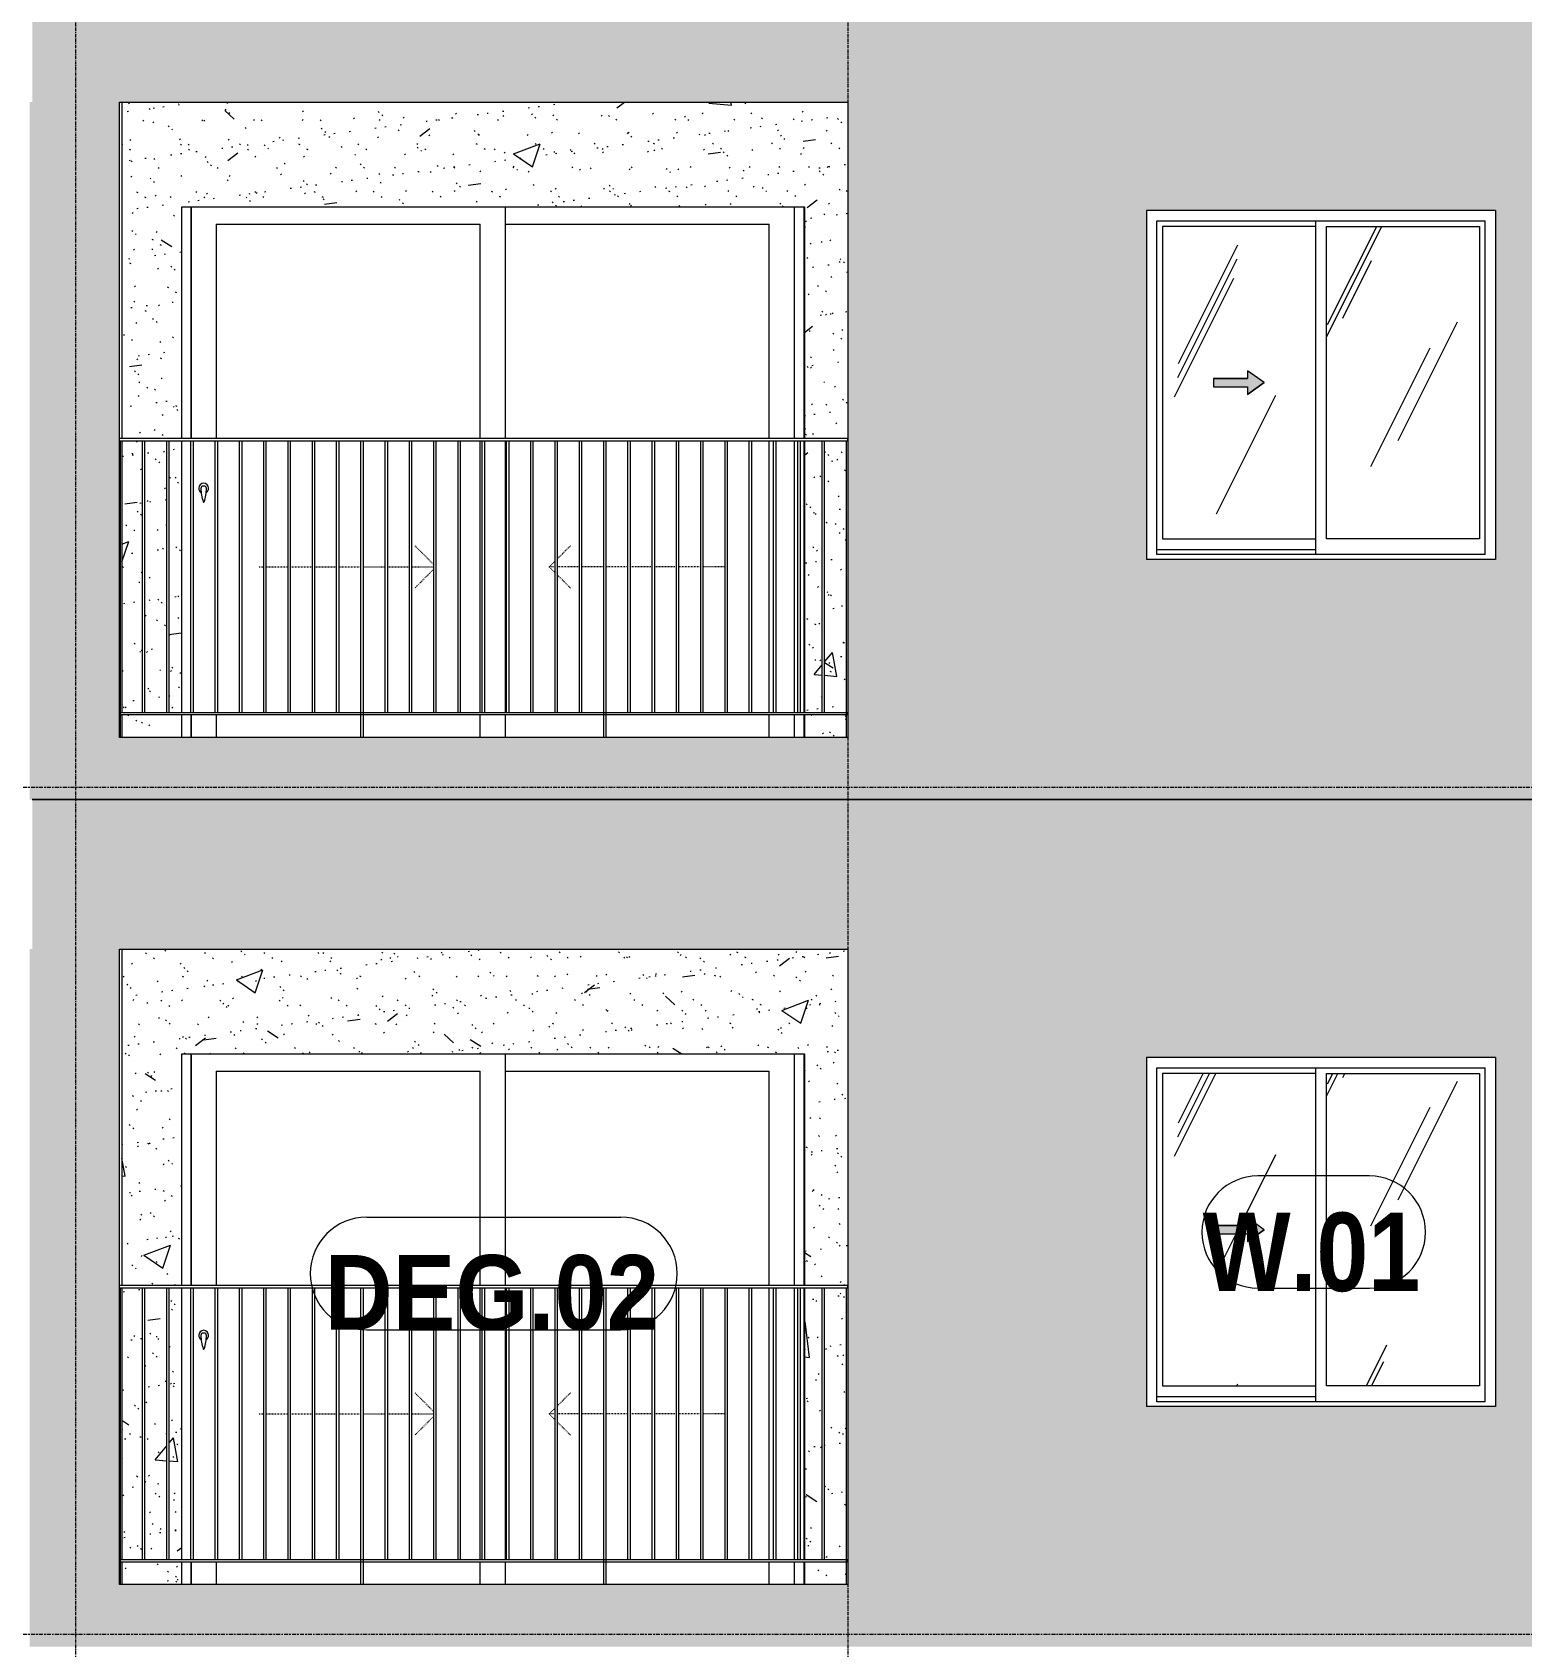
# Model space of a CAD drawing. Header units: millimetres. Extents: x 9199 to 175431, y -4466 to 35300.
# Drawn here: x 69762 to 75741, y 8950 to 15430 of the extents above; entities that cross this region are included whole.
import ezdxf

# ---------------------------------------------------------------- set-up
doc = ezdxf.new("R2010")
doc.units = ezdxf.units.MM
for name, pattern in [('1 NÉT CALL OUT', [6, 3, -3]), ('Centre', [31.75, 6.35, -4.7625, 15.875, -4.7625]), ('Dash', [6, 3, -3]), ('Grid Line', [22.225, 12.7, -3.175, 3.175, -3.175])]:
    doc.linetypes.add(name, pattern=pattern)
for name, color, linetype, lineweight in [('0-1', 7, 'Continuous', 5), ('A-DETL-GENF', 92, 'Continuous', 9), ('A-DETL-GENF-1', 92, '1 NÉT CALL OUT', 9), ('A-DOOR', 31, 'Continuous', 9), ('A-DOOR-FRAM', 31, 'Continuous', 9), ('A-DOOR-HDLN', 31, 'Dash', 18), ('A-DOOR-IDEN', 31, 'Continuous', 9), ('A-FLOR-HRAL', 11, 'Continuous', 9), ('A-FLOR-LEVL-2', 51, 'Centre', 9), ('A-GLAZ', 151, 'Continuous', 9), ('A-GLAZ-3', 7, '1 NÉT CALL OUT', 9), ('A-GLAZ-IDEN', 152, 'Continuous', 9), ('A-WALL', 113, 'Continuous', 9), ('A-WALL-PATT', 111, 'Continuous', 9), ('A-WALL-PATT-1', 9, 'Continuous', 9), ('A-WALL-PATT-2', 111, 'Continuous', 5), ('I-WALL-1', 7, 'Continuous', 9), ('S-GRID-1', 1, 'Grid Line', 9)]:
    doc.layers.add(name, color=color, linetype=linetype, lineweight=lineweight)
doc.styles.add('Arial_B_1', font='arialbd.ttf', dxfattribs={"width": 0.85, "height": 315})
doc.styles.add('Arial_B_2', font='arialbd.ttf', dxfattribs={"width": 0.9, "height": 300})
pattern_1 = [(50, (51388.9, 1200), (1093.104, -95.634), [114.3, -1257.3]), (355, (51388.9, 1200), (-211.457, 1146.34), [91.44, -1005.84]), (100.451, (51480, 1192), (881.656, 1050.7), [97.14, -1068.54]), (46.184, (51389, 1504.8), (1626.475, -252.26), [171.45, -1885.95]), (96.636, (51524.5, 1483.8), (1424.42, 1484.57), [145.71, -1602.81]), (351.184, (51389, 1504.8), (1424.43, 1484.55), [137.16, -1508.76]), (21, (51541.3, 1428.6), (909.686, -613.59), [114.3, -1257.3]), (326, (51541.3, 1428.6), (370.81, 1105.13), [91.44, -1005.84]), (71.451, (51617.1, 1377.5), (1280.503, 491.53), [97.14, -1068.54]), (37.5, (51388.93, 1200), (18.5313, 507.33), [50.292, -943.356, 50.292, -970.788, -1009.65]), (37.5, (51388.93, 1200), (18.5313, 507.33), [-2014.728, 50.292, -959.358]), (7.5, (51388.93, 1200), (400.918, 601.084), [50.292, -531.876, 50.292, -920.496, -384.81]), (7.5, (51388.93, 1200), (400.918, 601.084), [-1552.956, 50.292, -334.518]), (327.5, (51049.1, 1200), (813.545, -34.374), [50.292, -330.708, 50.292, -1138.428, -1577.34]), (327.5, (51049.1, 1200), (813.545, -34.374), [-1569.72, 50.292, -1527.048]), (317.5, (50896.7, 1200), (888.775, 152.56), [50.292, -445.008, 50.292, -739.14, -1120.14]), (317.5, (50896.7, 1200), (888.775, 152.56), [-1284.73, 50.29, -1069.85])]
pattern_2 = [(37.5, (51388.93, 1200), (-4.79953, 146.8239), [5.029, -110.795, 5.029, -124.511, -123.825]), (37.5, (51388.93, 1200), (-4.79953, 146.8239), [-245.364, 5.029, -118.796]), (7.5, (51388.93, 1200), (134.8574, 215.0472), [5.029, -57.455, 5.029, -99.365, -40.005]), (7.5, (51388.93, 1200), (134.8574, 215.0472), [-166.878, 5.029, -34.976]), (327.5, (51295.21, 1200), (237.29776, 0.4316), [5.029, -33.071, 5.029, -132.131, -179.07]), (327.5, (51295.21, 1200), (237.29776, 0.4316), [-175.26, 5.029, -174.041]), (317.5, (51295.2, 1200), (229.067, 66.8792), [5.029, -14.021, 5.029, -84.887, -102.87]), (317.5, (51295.2, 1200), (229.067, 66.8792), [-108.966, 5.029, -97.841])]
pattern_3 = [(63.435, (53179.2, 1304.34), (-0.001, 1524.001), [532.46, -2875.304]), (63.435, (51655.2, 1304.34), (-0.001, 1524.001), [532.46, -2875.304]), (63.435, (53908.74, 1598.8), (-0.001, 1524.001), [532.46, -2875.3]), (63.435, (52384.74, 1598.8), (-0.001, 1524.001), [532.46, -2875.304]), (63.435, (53798.3, 1494.84), (-0.001, 1524.001), [532.46, -2875.3]), (63.435, (52274.3, 1494.84), (-0.001, 1524.001), [532.46, -2875.304]), (63.435, (53685.8, 2090.1), (-0.001, 1524.001), [258.8, -3148.965]), (63.435, (52161.8, 2090.1), (-0.001, 1524.001), [258.8, -3148.965]), (63.435, (53612.15, 1997.95), (-0.001, 1524.001), [532.46, -2875.3]), (63.435, (52088.15, 1997.95), (-0.001, 1524.001), [532.46, -2875.304]), (63.435, (53625.14, 2064.1), (-0.001, 1524.001), [532.46, -2875.3]), (63.435, (52101.14, 2064.1), (-0.001, 1524.001), [532.46, -2875.304]), (63.435, (53010.3, 1773.94), (-0.001, 1524.001), [532.46, -2875.304]), (63.435, (51486.3, 1773.94), (-0.001, 1524.001), [532.46, -2875.304]), (63.435, (53023.3, 1851.9), (-0.001, 1524.001), [532.46, -2875.304]), (63.435, (51499.3, 1851.9), (-0.001, 1524.001), [532.46, -2875.304]), (63.435, (53026.8, 1908.1), (-0.001, 1524.001), [532.46, -2875.304]), (63.435, (51502.8, 1908.1), (-0.001, 1524.001), [532.46, -2875.304])]

# ---------------------------------------------------------------- blocks, each defined once
blk = doc.blocks.new('NCV_TKTC_TANG 3 - 4_rvt-1-TKCS_MẶT ĐỨNG HƯỚNG ĐÔNG')
at = {"layer": 'A-WALL-PATT-1'}
h = blk.add_hatch(dxfattribs=at)
h.set_pattern_fill('FP_2', color=256, style=0, pattern_type=2)
h.set_pattern_definition(pattern_1)
h.paths.add_polyline_path([(70121.9, 12600), (70362.4, 12600), (70362.4, 12690), (70121.9, 12690), (70121.9, 12607)])
h.paths.add_polyline_path([(73030.3, 12600), (73030.3, 12690), (72862.4, 12690), (72862.4, 12600)])
h.paths.add_polyline_path([(70311.8, 12700), (70362.4, 12700), (70362.4, 13790), (70311.8, 13790), (70311.8, 13557.3)])
h.paths.add_polyline_path([(72954.4, 12700), (73030.3, 12700), (73030.3, 13790), (72942.9, 13790), (72942.9, 12700)])
h.paths.add_polyline_path([(70301.8, 12700), (70301.8, 13790), (70214.4, 13790), (70214.4, 12700)])
h.paths.add_polyline_path([(70176.9, 12700), (70204.4, 12700), (70204.4, 13790), (70121.9, 13790), (70121.9, 12700)])
h.paths.add_polyline_path([(72862.4, 12700), (72932.9, 12700), (72932.9, 13790), (72862.4, 13790), (72862.4, 12813.1)])
h.paths.add_polyline_path([(73035.7, 13790), (73035.7, 15150), (70121.9, 15150), (70121.9, 13800), (70362.4, 13800), (70362.4, 14730), (72862.4, 14730), (72862.4, 13800), (73035.3, 13800), (73035.3, 13790)])
h = blk.add_hatch(dxfattribs=at)
h.set_pattern_fill('FP_3', color=256, style=0, pattern_type=2)
h.set_pattern_definition(pattern_2)
h.paths.add_polyline_path([(70121.9, 12600), (70362.4, 12600), (70362.4, 12690), (70121.9, 12690), (70121.9, 12607)])
h.paths.add_polyline_path([(73030.3, 12600), (73030.3, 12690), (72862.4, 12690), (72862.4, 12600)])
h.paths.add_polyline_path([(70311.8, 12700), (70362.4, 12700), (70362.4, 13790), (70311.8, 13790), (70311.8, 13557.3)])
h.paths.add_polyline_path([(72954.4, 12700), (73030.3, 12700), (73030.3, 13790), (72942.9, 13790), (72942.9, 12700)])
h.paths.add_polyline_path([(70301.8, 12700), (70301.8, 13790), (70214.4, 13790), (70214.4, 12700)])
h.paths.add_polyline_path([(70176.9, 12700), (70204.4, 12700), (70204.4, 13790), (70121.9, 13790), (70121.9, 12700)])
h.paths.add_polyline_path([(72862.4, 12700), (72932.9, 12700), (72932.9, 13790), (72862.4, 13790), (72862.4, 12813.1)])
h.paths.add_polyline_path([(73035.7, 13790), (73035.7, 15150), (70121.9, 15150), (70121.9, 13800), (70362.4, 13800), (70362.4, 14730), (72862.4, 14730), (72862.4, 13800), (73035.3, 13800), (73035.3, 13790)])
at = {"layer": 'I-WALL-1'}
for p, q in [((70121.9, 15150), (70121.9, 13800)), ((70362.4, 13800), (70362.4, 14730)), ((70362.4, 14730), (72862.4, 14730)), ((72862.4, 14730), (72862.4, 13800)), ((70121.9, 13790), (70121.9, 12700)), ((70362.4, 12700), (70362.4, 13790)), ((72862.4, 13790), (72862.4, 12700)), ((70121.9, 12690), (70121.9, 12600)), ((70362.4, 12600), (70362.4, 12690)), ((72862.4, 12690), (72862.4, 12600))]:
    blk.add_line(p, q, dxfattribs=at)
blk = doc.blocks.new('NCV_TKTC_TANG 3 - 4_rvt-2-TKCS_MẶT ĐỨNG HƯỚNG ĐÔNG')
at = {"layer": 'A-WALL-PATT-1'}
h = blk.add_hatch(dxfattribs=at)
h.set_pattern_fill('FP_2', color=256, style=0, pattern_type=2)
h.set_pattern_definition(pattern_1)
h.paths.add_polyline_path([(70121.9, 9200), (70362.4, 9200), (70362.4, 9290), (70121.9, 9290), (70121.9, 9207)])
h.paths.add_polyline_path([(73030.3, 9200), (73030.3, 9290), (72862.4, 9290), (72862.4, 9200)])
h.paths.add_polyline_path([(70204.4, 9300), (70204.4, 10390), (70121.9, 10390), (70121.9, 9300), (70176.9, 9300)])
h.paths.add_polyline_path([(70214.4, 9300), (70301.8, 9300), (70301.8, 10390), (70214.4, 10390), (70214.4, 9770.3)])
h.paths.add_polyline_path([(70362.4, 9300), (70362.4, 10390), (70311.8, 10390), (70311.8, 9300)])
h.paths.add_polyline_path([(72862.4, 9300), (72932.9, 9300), (72932.9, 10390), (72862.4, 10390), (72862.4, 9413.1)])
h.paths.add_polyline_path([(73030.3, 9300), (73030.3, 10390), (72942.9, 10390), (72942.9, 9300), (72954.4, 9300)])
h.paths.add_polyline_path([(73035.3, 10390), (73035.7, 10390), (73035.7, 11750), (70121.9, 11750), (70121.9, 10400), (70362.4, 10400), (70362.4, 11330), (72862.4, 11330), (72862.4, 10400), (73035.3, 10400)])
h = blk.add_hatch(dxfattribs=at)
h.set_pattern_fill('FP_3', color=256, style=0, pattern_type=2)
h.set_pattern_definition(pattern_2)
h.paths.add_polyline_path([(70121.9, 9200), (70362.4, 9200), (70362.4, 9290), (70121.9, 9290), (70121.9, 9207)])
h.paths.add_polyline_path([(73030.3, 9200), (73030.3, 9290), (72862.4, 9290), (72862.4, 9200)])
h.paths.add_polyline_path([(70204.4, 9300), (70204.4, 10390), (70121.9, 10390), (70121.9, 9300), (70176.9, 9300)])
h.paths.add_polyline_path([(70214.4, 9300), (70301.8, 9300), (70301.8, 10390), (70214.4, 10390), (70214.4, 9770.3)])
h.paths.add_polyline_path([(70362.4, 9300), (70362.4, 10390), (70311.8, 10390), (70311.8, 9300)])
h.paths.add_polyline_path([(72862.4, 9300), (72932.9, 9300), (72932.9, 10390), (72862.4, 10390), (72862.4, 9413.1)])
h.paths.add_polyline_path([(73030.3, 9300), (73030.3, 10390), (72942.9, 10390), (72942.9, 9300), (72954.4, 9300)])
h.paths.add_polyline_path([(73035.3, 10390), (73035.7, 10390), (73035.7, 11750), (70121.9, 11750), (70121.9, 10400), (70362.4, 10400), (70362.4, 11330), (72862.4, 11330), (72862.4, 10400), (73035.3, 10400)])
at = {"layer": 'I-WALL-1'}
for p, q in [((70121.9, 11750), (70121.9, 10400)), ((70362.4, 10400), (70362.4, 11330)), ((70362.4, 11330), (72862.4, 11330)), ((72862.4, 11330), (72862.4, 10400)), ((70121.9, 10390), (70121.9, 9300)), ((70362.4, 9300), (70362.4, 10390)), ((72862.4, 10390), (72862.4, 9300)), ((70121.9, 9290), (70121.9, 9200)), ((70362.4, 9200), (70362.4, 9290)), ((72862.4, 9290), (72862.4, 9200))]:
    blk.add_line(p, q, dxfattribs=at)
blk = doc.blocks.new('1_FAMILY RVT - W01-WxH 1400x1400xmm-V13-TKCS_MẶT ĐỨNG HƯỚNG ĐÔNG')
at = {"layer": 'A-DETL-GENF-1'}
blk.add_hatch(color=256, dxfattribs=at).paths.add_polyline_path([(74639.8, 10576.5), (74707.5, 10623.9), (74639.8, 10671.4), (74639.8, 10640.9), (74504.3, 10640.9), (74504.3, 10607), (74639.8, 10607)])
at = {"layer": 'A-GLAZ'}
h = blk.add_hatch(dxfattribs=at)
h.set_pattern_fill('FP_1', color=256, style=0, pattern_type=2)
h.set_pattern_definition(pattern_3)
h.paths.add_polyline_path([(74409.6, 9997), (74913.1, 9997), (74913.1, 11250.9), (74298.8, 11250.9), (74298.8, 9997)])
h.paths.add_polyline_path([(74639.8, 10576.5), (74639.8, 10607), (74504.3, 10607), (74504.3, 10640.9), (74639.8, 10640.9), (74639.8, 10671.4), (74707.5, 10623.9), (74683.4, 10607)])
h = blk.add_hatch(dxfattribs=at)
h.set_pattern_fill('FP_1', color=256, style=0, pattern_type=2)
h.set_pattern_definition(pattern_3)
h.paths.add_polyline_path([(75571.8, 9997), (75571.8, 11250.9), (74957.5, 11250.9), (74957.5, 9997)])
at = {"layer": 'A-DETL-GENF'}
for p, q in [((74504.3, 10640.9), (74504.3, 10607)), ((74504.3, 10640.9), (74639.8, 10640.9)), ((74639.8, 10640.9), (74504.3, 10640.9)), ((74504.3, 10640.9), (74504.3, 10607)), ((74639.8, 10671.4), (74639.8, 10640.9)), ((74707.5, 10623.9), (74639.8, 10671.4)), ((74707.5, 10623.9), (74639.8, 10671.4)), ((74639.8, 10671.4), (74639.8, 10640.9)), ((74504.3, 10607), (74639.8, 10607)), ((74504.3, 10607), (74639.8, 10607)), ((74707.5, 10623.9), (74639.8, 10576.5)), ((74639.8, 10576.5), (74707.5, 10623.9)), ((74639.8, 10607), (74639.8, 10576.5)), ((74639.8, 10607), (74639.8, 10576.5))]:
    blk.add_line(p, q, dxfattribs=at)
at = {"layer": 'A-GLAZ'}
for p, q in [((75635.3, 11314.4), (74235.3, 11314.4)), ((74235.3, 11314.4), (74235.3, 9914.4)), ((75635.3, 11314.4), (75635.3, 9914.4)), ((74276.2, 11273.5), (75594.4, 11273.5)), ((74276.2, 9933.5), (74276.2, 11273.5)), ((74298.8, 11250.9), (74298.8, 9997)), ((74913.1, 11250.9), (74298.8, 11250.9)), ((74913.1, 11273.5), (74913.1, 9933.5)), ((74957.5, 9997), (74957.5, 11250.9)), ((74957.5, 11250.9), (75571.8, 11250.9)), ((75571.8, 11250.9), (75571.8, 9997)), ((75594.4, 9933.5), (75594.4, 11273.5)), ((74298.8, 9997), (74913.1, 9997)), ((75571.8, 9997), (74957.5, 9997)), ((74913.1, 9952.5), (74276.2, 9952.5)), ((74913.1, 9952.5), (74276.2, 9952.5)), ((75594.4, 9933.5), (74276.2, 9933.5)), ((75635.3, 9914.4), (74235.3, 9914.4))]:
    blk.add_line(p, q, dxfattribs=at)
blk = doc.blocks.new('Railing - 10mm-1251313-TKCS_MẶT ĐỨNG HƯỚNG ĐÔNG')
at = {"layer": 'A-FLOR-HRAL'}
for p, q in [((70204.4, 2500), (70204.4, 3590)), ((70214.4, 2500), (70214.4, 3590))]:
    blk.add_line(p, q, dxfattribs=at)
blk = doc.blocks.new('Railing - 50 x 10mm-V52-TKCS_MẶT ĐỨNG HƯỚNG ĐÔNG')
at = {"layer": 'A-FLOR-HRAL'}
for p, q in [((71081.4, 6990), (71091.4, 6990)), ((71081.4, 5800), (71081.4, 6990)), ((71091.4, 5800), (71091.4, 6990))]:
    blk.add_line(p, q, dxfattribs=at)
blk = doc.blocks.new('Railing - 50 x 10mm-V53-TKCS_MẶT ĐỨNG HƯỚNG ĐÔNG')
at = {"layer": 'A-FLOR-HRAL'}
for p in [(70111.9, 6990), (70116.9, 5800)]:
    blk.add_line(p, (70116.9, 6990), dxfattribs=at)
blk = doc.blocks.new('Railing - 50 x 10mm-V54-TKCS_MẶT ĐỨNG HƯỚNG ĐÔNG')
at = {"layer": 'A-FLOR-HRAL'}
for p, q in [((73030.3, 6990), (73035.7, 6990)), ((73030.3, 5800), (73030.3, 6990))]:
    blk.add_line(p, q, dxfattribs=at)
blk = doc.blocks.new('Railing - Railing-3235604-TKCS_MẶT ĐỨNG HƯỚNG ĐÔNG')
at = {"layer": 'A-FLOR-HRAL'}
for p, q in [((70111.9, 9300), (73035.3, 9300)), ((73035.3, 9290), (70111.9, 9290)), ((73035.3, 9300), (73035.3, 9290))]:
    blk.add_line(p, q, dxfattribs=at)
for name, p in [('Railing - 50 x 10mm-V53-TKCS_MẶT ĐỨNG HƯỚNG ĐÔNG', (0, 3400)), ('Railing - 10mm-1251313-TKCS_MẶT ĐỨNG HƯỚNG ĐÔNG', (0, 6800)), ('Railing - 10mm-1251313-TKCS_MẶT ĐỨNG HƯỚNG ĐÔNG', (97.4, 6800)), ('Railing - 10mm-1251313-TKCS_MẶT ĐỨNG HƯỚNG ĐÔNG', (194.9, 6800)), ('Railing - 10mm-1251313-TKCS_MẶT ĐỨNG HƯỚNG ĐÔNG', (292.3, 6800)), ('Railing - 10mm-1251313-TKCS_MẶT ĐỨNG HƯỚNG ĐÔNG', (389.8, 6800)), ('Railing - 10mm-1251313-TKCS_MẶT ĐỨNG HƯỚNG ĐÔNG', (487.2, 6800)), ('Railing - 10mm-1251313-TKCS_MẶT ĐỨNG HƯỚNG ĐÔNG', (584.7, 6800)), ('Railing - 10mm-1251313-TKCS_MẶT ĐỨNG HƯỚNG ĐÔNG', (682.1, 6800)), ('Railing - 10mm-1251313-TKCS_MẶT ĐỨNG HƯỚNG ĐÔNG', (779.6, 6800)), ('Railing - 50 x 10mm-V52-TKCS_MẶT ĐỨNG HƯỚNG ĐÔNG', (0, 3400)), ('Railing - 10mm-1251313-TKCS_MẶT ĐỨNG HƯỚNG ĐÔNG', (974.5, 6800)), ('Railing - 10mm-1251313-TKCS_MẶT ĐỨNG HƯỚNG ĐÔNG', (1071.9, 6800)), ('Railing - 10mm-1251313-TKCS_MẶT ĐỨNG HƯỚNG ĐÔNG', (1169.3, 6800)), ('Railing - 10mm-1251313-TKCS_MẶT ĐỨNG HƯỚNG ĐÔNG', (1266.8, 6800)), ('Railing - 10mm-1251313-TKCS_MẶT ĐỨNG HƯỚNG ĐÔNG', (1364.2, 6800)), ('Railing - 10mm-1251313-TKCS_MẶT ĐỨNG HƯỚNG ĐÔNG', (1461.7, 6800)), ('Railing - 10mm-1251313-TKCS_MẶT ĐỨNG HƯỚNG ĐÔNG', (1559.1, 6800)), ('Railing - 10mm-1251313-TKCS_MẶT ĐỨNG HƯỚNG ĐÔNG', (1656.6, 6800)), ('Railing - 10mm-1251313-TKCS_MẶT ĐỨNG HƯỚNG ĐÔNG', (1754, 6800)), ('Railing - 50 x 10mm-V52-TKCS_MẶT ĐỨNG HƯỚNG ĐÔNG', (974.5, 3400)), ('Railing - 10mm-1251313-TKCS_MẶT ĐỨNG HƯỚNG ĐÔNG', (1948.9, 6800)), ('Railing - 10mm-1251313-TKCS_MẶT ĐỨNG HƯỚNG ĐÔNG', (2046.4, 6800)), ('Railing - 10mm-1251313-TKCS_MẶT ĐỨNG HƯỚNG ĐÔNG', (2143.8, 6800)), ('Railing - 10mm-1251313-TKCS_MẶT ĐỨNG HƯỚNG ĐÔNG', (2241.3, 6800)), ('Railing - 10mm-1251313-TKCS_MẶT ĐỨNG HƯỚNG ĐÔNG', (2338.7, 6800)), ('Railing - 10mm-1251313-TKCS_MẶT ĐỨNG HƯỚNG ĐÔNG', (2436.1, 6800)), ('Railing - 10mm-1251313-TKCS_MẶT ĐỨNG HƯỚNG ĐÔNG', (2533.6, 6800)), ('Railing - 10mm-1251313-TKCS_MẶT ĐỨNG HƯỚNG ĐÔNG', (2631, 6800)), ('Railing - 10mm-1251313-TKCS_MẶT ĐỨNG HƯỚNG ĐÔNG', (2728.5, 6800)), ('Railing - 50 x 10mm-V54-TKCS_MẶT ĐỨNG HƯỚNG ĐÔNG', (0, 3400))]:
    blk.add_blockref(name, p)
blk = doc.blocks.new('Top Rail Type - Top Rail_Internal_-3235607-TKCS_MẶT ĐỨNG HƯỚNG ĐÔNG')
at = {"layer": 'A-FLOR-HRAL'}
for p, q in [((73035.3, 10400), (70111.9, 10400)), ((70111.9, 10390), (73035.3, 10390)), ((73035.3, 10400), (73035.3, 10390))]:
    blk.add_line(p, q, dxfattribs=at)
blk = doc.blocks.new('DEG_02-DEG_03 - DEG_02-2500x2400mm-CỬA ĐI 02 CÁNH TRƯỢT-V67-TKCS_MẶT ĐỨNG HƯỚNG ĐÔNG')
at = {"layer": 'A-DOOR'}
for p, q in [((70400.3, 10400), (70400.3, 11330)), ((71660.3, 11330), (71660.3, 10400)), ((70500.3, 11260), (71560.3, 11260)), ((70500.3, 11260), (70500.3, 10400)), ((71560.3, 10400), (71560.3, 11260)), ((71660.3, 11260), (72720.3, 11260)), ((72720.3, 10400), (72720.3, 11260)), ((71560.3, 9300), (71560.3, 10390)), ((71660.3, 10390), (71660.3, 9300)), ((72720.3, 9300), (72720.3, 10390)), ((70400.3, 9200), (70400.3, 9290)), ((70500.3, 9290), (70500.3, 9200)), ((71560.3, 9200), (71560.3, 9290)), ((71660.3, 9290), (71660.3, 9200)), ((72720.3, 9200), (72720.3, 9290))]:
    blk.add_line(p, q, dxfattribs=at)
at = {"layer": 'A-DOOR', "flags": 128}
blk.add_lwpolyline([(70451.8, 10208.7), (70451.8, 10208.7), (70451.8, 10208.7), (70451.8, 10208.7), (70451.8, 10208.7), (70451.8, 10208.7), (70451.8, 10208.7), (70451.7, 10208.7), (70451.7, 10208.7), (70451.7, 10208.7), (70451.7, 10208.7), (70451.6, 10208.7), (70451.6, 10208.7), (70451.6, 10208.7), (70451.5, 10208.7), (70451.5, 10208.7), (70451.5, 10208.7), (70451.4, 10208.7), (70451.4, 10208.7), (70451.4, 10208.7), (70451.3, 10208.7), (70451.3, 10208.7), (70451.2, 10208.7), (70451.2, 10208.7), (70451.1, 10208.7), (70451.1, 10208.7), (70451, 10208.7), (70451, 10208.7), (70450.9, 10208.7), (70450.9, 10208.7), (70450.8, 10208.7), (70450.7, 10208.7), (70450.7, 10208.7), (70450.6, 10208.7), (70450.6, 10208.7), (70450.5, 10208.7), (70450.4, 10208.7), (70450.4, 10208.7), (70450.3, 10208.7), (70450.3, 10208.7), (70450.2, 10208.7), (70450.1, 10208.7), (70450.1, 10208.7), (70450, 10208.7), (70450, 10208.7), (70449.9, 10208.7), (70449.9, 10208.7), (70449.8, 10208.7), (70449.7, 10208.7), (70449.7, 10208.7), (70449.6, 10208.7), (70449.6, 10208.7), (70449.5, 10208.7), (70449.5, 10208.7), (70449.4, 10208.7), (70449.4, 10208.7), (70449.3, 10208.7), (70449.3, 10208.7), (70449.2, 10208.7), (70449.2, 10208.7), (70449.2, 10208.7), (70449.1, 10208.7), (70449.1, 10208.7), (70449.1, 10208.7), (70449, 10208.7), (70449, 10208.7), (70449, 10208.7), (70448.9, 10208.7), (70448.9, 10208.7), (70448.9, 10208.7), (70448.9, 10208.7), (70448.9, 10208.7), (70448.8, 10208.7), (70448.8, 10208.7), (70448.8, 10208.7), (70448.8, 10208.7), (70448.8, 10208.7)], dxfattribs=at)
at = {"layer": 'A-DOOR'}
for centre, radius, start, end in [((70450.3, 10200), 20, 0, 180), ((70450.3, 10200), 20, 180, 240), ((70448.8, 10199.2), 9.45, 90, 180), ((70604.1, 10199.2), 164.8, 180, 199.13397), ((70451.8, 10199.2), 9.45, 0, 90), ((70296.5, 10199.2), 164.8, 340.86603, 0), ((70450.3, 10200), 20, 300, 0), ((70450.7, 10146), 2.34, 199.13397, 261.03098), ((70449.9, 10146), 2.34, 278.96902, 340.86603)]:
    blk.add_arc(centre, radius, start, end, dxfattribs=at)
at = {"layer": 'A-DOOR-FRAM'}
for p, q in [((70400.3, 11330), (70400.3, 10400)), ((72820.3, 11330), (72820.3, 10400)), ((72860.3, 10400), (72860.3, 11330)), ((72820.3, 10390), (72820.3, 9300)), ((72860.3, 9300), (72860.3, 10390)), ((70400.3, 9290), (70400.3, 9200)), ((72820.3, 9290), (72820.3, 9200)), ((72860.3, 9200), (72860.3, 9290))]:
    blk.add_line(p, q, dxfattribs=at)
at = {"layer": 'A-DOOR-HDLN'}
for p, q in [((71373.7, 9893.6), (71298.2, 9969.1)), ((71871, 9917.6), (71922.4, 9969.1)), ((70673.1, 9884.2), (70691.6, 9884.2)), ((70701.6, 9884.2), (70789.1, 9884.2)), ((70799.1, 9884.2), (70886.5, 9884.2)), ((70896.5, 9884.2), (70983.9, 9884.2)), ((70993.9, 9884.2), (71081.4, 9884.2)), ((71091.4, 9884.2), (71178.8, 9884.2)), ((71188.8, 9884.2), (71276.3, 9884.2)), ((71286.3, 9884.2), (71373.7, 9884.2)), ((71373.7, 9874.9), (71298.2, 9799.4)), ((71837.6, 9884.2), (71861, 9907.6)), ((71837.6, 9884.2), (71861, 9860.8)), ((71861, 9884.2), (71837.6, 9884.2)), ((71958.4, 9884.2), (71871, 9884.2)), ((71871, 9850.8), (71922.4, 9799.4)), ((72055.9, 9884.2), (71968.4, 9884.2)), ((72153.3, 9884.2), (72065.9, 9884.2)), ((72250.7, 9884.2), (72163.3, 9884.2)), ((72348.2, 9884.2), (72260.7, 9884.2)), ((72445.6, 9884.2), (72358.2, 9884.2)), ((72543.1, 9884.2), (72455.6, 9884.2))]:
    blk.add_line(p, q, dxfattribs=at)
blk = doc.blocks.new('1_FAMILY RVT - W01-WxH 1400x1400xmm-V107-TKCS_MẶT ĐỨNG HƯỚNG ĐÔNG')
at = {"layer": 'A-DETL-GENF-1'}
blk.add_hatch(color=256, dxfattribs=at).paths.add_polyline_path([(74639.8, 13976.5), (74707.5, 14023.9), (74639.8, 14071.4), (74639.8, 14040.9), (74504.3, 14040.9), (74504.3, 14007), (74639.8, 14007)])
at = {"layer": 'A-GLAZ'}
h = blk.add_hatch(dxfattribs=at)
h.set_pattern_fill('FP_1', color=256, style=0, pattern_type=2)
h.set_pattern_definition(pattern_3)
h.paths.add_polyline_path([(74298.8, 13397), (74913.1, 13397), (74913.1, 14650.9), (74298.8, 14650.9), (74298.8, 13557.3)])
h.paths.add_polyline_path([(74639.8, 13976.5), (74639.8, 14007), (74504.3, 14007), (74504.3, 14040.9), (74639.8, 14040.9), (74639.8, 14071.4), (74707.5, 14023.9), (74683.4, 14007)])
h = blk.add_hatch(dxfattribs=at)
h.set_pattern_fill('FP_1', color=256, style=0, pattern_type=2)
h.set_pattern_definition(pattern_3)
h.paths.add_polyline_path([(75571.8, 13397), (75571.8, 14650.9), (74957.5, 14650.9), (74957.5, 13397)])
at = {"layer": 'A-DETL-GENF'}
for p, q in [((74639.8, 14071.4), (74639.8, 14040.9)), ((74707.5, 14023.9), (74639.8, 14071.4)), ((74707.5, 14023.9), (74639.8, 14071.4)), ((74639.8, 14071.4), (74639.8, 14040.9)), ((74504.3, 14040.9), (74504.3, 14007)), ((74504.3, 14040.9), (74639.8, 14040.9)), ((74639.8, 14040.9), (74504.3, 14040.9)), ((74504.3, 14040.9), (74504.3, 14007)), ((74504.3, 14007), (74639.8, 14007)), ((74504.3, 14007), (74639.8, 14007)), ((74707.5, 14023.9), (74639.8, 13976.5)), ((74639.8, 13976.5), (74707.5, 14023.9)), ((74639.8, 14007), (74639.8, 13976.5)), ((74639.8, 14007), (74639.8, 13976.5))]:
    blk.add_line(p, q, dxfattribs=at)
at = {"layer": 'A-GLAZ'}
for p, q in [((75635.3, 14714.4), (74235.3, 14714.4)), ((74235.3, 14714.4), (74235.3, 13314.4)), ((75635.3, 14714.4), (75635.3, 13314.4)), ((74276.2, 14673.5), (75594.4, 14673.5)), ((74276.2, 13333.5), (74276.2, 14673.5)), ((74298.8, 14650.9), (74298.8, 13397)), ((74913.1, 14650.9), (74298.8, 14650.9)), ((74913.1, 14673.5), (74913.1, 13333.5)), ((74957.5, 13397), (74957.5, 14650.9)), ((74957.5, 14650.9), (75571.8, 14650.9)), ((75571.8, 14650.9), (75571.8, 13397)), ((75594.4, 13333.5), (75594.4, 14673.5)), ((74913.1, 13352.5), (74276.2, 13352.5)), ((74913.1, 13352.5), (74276.2, 13352.5)), ((74298.8, 13397), (74913.1, 13397)), ((75571.8, 13397), (74957.5, 13397)), ((75635.3, 13314.4), (74235.3, 13314.4)), ((75594.4, 13333.5), (74276.2, 13333.5))]:
    blk.add_line(p, q, dxfattribs=at)
blk = doc.blocks.new('Railing - Railing-3817952-TKCS_MẶT ĐỨNG HƯỚNG ĐÔNG')
at = {"layer": 'A-FLOR-HRAL'}
for p, q in [((70111.9, 12700), (73035.3, 12700)), ((73035.3, 12690), (70111.9, 12690)), ((73035.3, 12700), (73035.3, 12690))]:
    blk.add_line(p, q, dxfattribs=at)
for name, p in [('Railing - 50 x 10mm-V53-TKCS_MẶT ĐỨNG HƯỚNG ĐÔNG', (0, 6800)), ('Railing - 10mm-1251313-TKCS_MẶT ĐỨNG HƯỚNG ĐÔNG', (0, 10200)), ('Railing - 10mm-1251313-TKCS_MẶT ĐỨNG HƯỚNG ĐÔNG', (97.4, 10200)), ('Railing - 10mm-1251313-TKCS_MẶT ĐỨNG HƯỚNG ĐÔNG', (194.9, 10200)), ('Railing - 10mm-1251313-TKCS_MẶT ĐỨNG HƯỚNG ĐÔNG', (292.3, 10200)), ('Railing - 10mm-1251313-TKCS_MẶT ĐỨNG HƯỚNG ĐÔNG', (389.8, 10200)), ('Railing - 10mm-1251313-TKCS_MẶT ĐỨNG HƯỚNG ĐÔNG', (487.2, 10200)), ('Railing - 10mm-1251313-TKCS_MẶT ĐỨNG HƯỚNG ĐÔNG', (584.7, 10200)), ('Railing - 10mm-1251313-TKCS_MẶT ĐỨNG HƯỚNG ĐÔNG', (682.1, 10200)), ('Railing - 10mm-1251313-TKCS_MẶT ĐỨNG HƯỚNG ĐÔNG', (779.6, 10200)), ('Railing - 50 x 10mm-V52-TKCS_MẶT ĐỨNG HƯỚNG ĐÔNG', (0, 6800)), ('Railing - 10mm-1251313-TKCS_MẶT ĐỨNG HƯỚNG ĐÔNG', (974.5, 10200)), ('Railing - 10mm-1251313-TKCS_MẶT ĐỨNG HƯỚNG ĐÔNG', (1071.9, 10200)), ('Railing - 10mm-1251313-TKCS_MẶT ĐỨNG HƯỚNG ĐÔNG', (1169.3, 10200)), ('Railing - 10mm-1251313-TKCS_MẶT ĐỨNG HƯỚNG ĐÔNG', (1266.8, 10200)), ('Railing - 10mm-1251313-TKCS_MẶT ĐỨNG HƯỚNG ĐÔNG', (1364.2, 10200)), ('Railing - 10mm-1251313-TKCS_MẶT ĐỨNG HƯỚNG ĐÔNG', (1461.7, 10200)), ('Railing - 10mm-1251313-TKCS_MẶT ĐỨNG HƯỚNG ĐÔNG', (1559.1, 10200)), ('Railing - 10mm-1251313-TKCS_MẶT ĐỨNG HƯỚNG ĐÔNG', (1656.6, 10200)), ('Railing - 10mm-1251313-TKCS_MẶT ĐỨNG HƯỚNG ĐÔNG', (1754, 10200)), ('Railing - 50 x 10mm-V52-TKCS_MẶT ĐỨNG HƯỚNG ĐÔNG', (974.5, 6800)), ('Railing - 10mm-1251313-TKCS_MẶT ĐỨNG HƯỚNG ĐÔNG', (1948.9, 10200)), ('Railing - 10mm-1251313-TKCS_MẶT ĐỨNG HƯỚNG ĐÔNG', (2046.4, 10200)), ('Railing - 10mm-1251313-TKCS_MẶT ĐỨNG HƯỚNG ĐÔNG', (2143.8, 10200)), ('Railing - 10mm-1251313-TKCS_MẶT ĐỨNG HƯỚNG ĐÔNG', (2241.3, 10200)), ('Railing - 10mm-1251313-TKCS_MẶT ĐỨNG HƯỚNG ĐÔNG', (2338.7, 10200)), ('Railing - 10mm-1251313-TKCS_MẶT ĐỨNG HƯỚNG ĐÔNG', (2436.1, 10200)), ('Railing - 10mm-1251313-TKCS_MẶT ĐỨNG HƯỚNG ĐÔNG', (2533.6, 10200)), ('Railing - 10mm-1251313-TKCS_MẶT ĐỨNG HƯỚNG ĐÔNG', (2631, 10200)), ('Railing - 10mm-1251313-TKCS_MẶT ĐỨNG HƯỚNG ĐÔNG', (2728.5, 10200)), ('Railing - 50 x 10mm-V54-TKCS_MẶT ĐỨNG HƯỚNG ĐÔNG', (0, 6800))]:
    blk.add_blockref(name, p)
blk = doc.blocks.new('Top Rail Type - Top Rail_Internal_-3817955-TKCS_MẶT ĐỨNG HƯỚNG ĐÔNG')
at = {"layer": 'A-FLOR-HRAL'}
for p, q in [((73035.3, 13800), (70111.9, 13800)), ((70111.9, 13790), (73035.3, 13790)), ((73035.3, 13800), (73035.3, 13790))]:
    blk.add_line(p, q, dxfattribs=at)
blk = doc.blocks.new('SSA-WINDOW TAG - 10-2062020-TKCS_MẶT ĐỨNG HƯỚNG ĐÔNG')
at = {"layer": 'A-GLAZ-IDEN'}
for p, q in [((75129.8, 10839.4), (74682.2, 10839.4)), ((74682.2, 10389.4), (75129.8, 10389.4))]:
    blk.add_line(p, q, dxfattribs=at)
for centre, start, end in [((74682.2, 10614.4), 90, 270), ((75129.8, 10614.4), 270, 90)]:
    blk.add_arc(centre, 225, start, end, dxfattribs=at)
blk = doc.blocks.new('STN_Door Tag - STN_Door Tag-1788670-TKCS_MẶT ĐỨNG HƯỚNG ĐÔNG')
at = {"layer": 'A-DOOR-IDEN'}
for p, q in [((34026.9, 2034.3), (35047, 2034.3)), ((34026.9, 1581.5), (35047, 1581.5))]:
    blk.add_line(p, q, dxfattribs=at)
for centre, start, end in [((34026.9, 1807.9), 90, 270), ((35047, 1807.9), 270, 90)]:
    blk.add_arc(centre, 226.4, start, end, dxfattribs=at)

msp = doc.modelspace()

# ---------------------------------------------------------------- hatches: boundary and pattern name
at = {"layer": 'A-WALL-PATT'}
h = msp.add_hatch(color=256, dxfattribs=at)
h.paths.add_polyline_path([(69751.9, 12350), (73239, 12350), (73239, 15750), (69761.9, 15750), (69761.9, 15150), (69751.9, 15150), (69751.9, 12475.3)])
h.paths.add_polyline_path([(70176.9, 12600), (70111.9, 12600), (70111.9, 15150), (73035.7, 15150), (73035.7, 12600), (71235, 12600)])
h = msp.add_hatch(color=256, dxfattribs=at)
h.paths.add_polyline_path([(69751.9, 8950), (73239, 8950), (73239, 12350), (69761.9, 12350), (69761.9, 11750), (69751.9, 11750), (69751.9, 9229.3)])
h.paths.add_polyline_path([(73035.7, 9200), (70111.9, 9200), (70111.9, 11750), (73035.7, 11750), (73035.7, 9229.3)])
at = {"layer": 'A-WALL-PATT-2'}
h = msp.add_hatch(color=256, dxfattribs=at)
h.paths.add_polyline_path([(73239, 12350), (76546.9, 12350), (76546.9, 15150), (76536.9, 15150), (76536.9, 15750), (73239, 15750), (73239, 12475.3)])
h.paths.add_polyline_path([(75594.4, 13314.4), (74235.3, 13314.4), (74235.3, 14714.4), (75635.3, 14714.4), (75635.3, 13314.4)])
h = msp.add_hatch(color=256, dxfattribs=at)
h.paths.add_polyline_path([(73239, 8950), (76546.9, 8950), (76546.9, 11750), (76536.9, 11750), (76536.9, 12350), (73239, 12350), (73239, 9229.3)])
h.paths.add_polyline_path([(75635.3, 9914.4), (74235.3, 9914.4), (74235.3, 11314.4), (75635.3, 11314.4), (75635.3, 9933.5)])

# ---------------------------------------------------------------- linework, layer by layer
at = {"layer": 'A-FLOR-LEVL-2'}
for p, q in [((9199.1, 12400), (84597.8, 12400)), ((9199.1, 9000), (84597.8, 9000))]:
    msp.add_line(p, q, dxfattribs=at)
at = {"layer": 'A-WALL'}
for p, q in [((70111.9, 12600), (70111.9, 15150)), ((70111.9, 15150), (73035.7, 15150)), ((73035.7, 15150), (73035.7, 12600)), ((73035.7, 12600), (70111.9, 12600)), ((76536.9, 12350), (69761.9, 12350)), ((69761.9, 12350), (76536.9, 12350)), ((70111.9, 9200), (70111.9, 11750)), ((70111.9, 11750), (73035.7, 11750)), ((73035.7, 11750), (73035.7, 9200)), ((73035.7, 9200), (70111.9, 9200))]:
    msp.add_line(p, q, dxfattribs=at)
at = {"layer": 'S-GRID-1'}
for p, q in [((69936.9, 1454.4), (69936.9, 30542.5)), ((73036.9, 1454.4), (73036.9, 30542.5))]:
    msp.add_line(p, q, dxfattribs=at)

# ---------------------------------------------------------------- block references
at = {"layer": '0-1'}
for name in ['NCV_TKTC_TANG 3 - 4_rvt-1-TKCS_MẶT ĐỨNG HƯỚNG ĐÔNG', 'NCV_TKTC_TANG 3 - 4_rvt-2-TKCS_MẶT ĐỨNG HƯỚNG ĐÔNG']:
    msp.add_blockref(name, (0, 0), dxfattribs=at)
at = {"layer": 'A-DOOR'}
for p in [(0, 3400), (0, 0)]:
    msp.add_blockref('DEG_02-DEG_03 - DEG_02-2500x2400mm-CỬA ĐI 02 CÁNH TRƯỢT-V67-TKCS_MẶT ĐỨNG HƯỚNG ĐÔNG', p, dxfattribs=at)
at = {"layer": 'A-DOOR-IDEN'}
msp.add_blockref('STN_Door Tag - STN_Door Tag-1788670-TKCS_MẶT ĐỨNG HƯỚNG ĐÔNG', (37077.9, 8639.9), dxfattribs=at)
at = {"layer": 'A-FLOR-HRAL'}
for name in ['Top Rail Type - Top Rail_Internal_-3817955-TKCS_MẶT ĐỨNG HƯỚNG ĐÔNG', 'Railing - Railing-3817952-TKCS_MẶT ĐỨNG HƯỚNG ĐÔNG', 'Top Rail Type - Top Rail_Internal_-3235607-TKCS_MẶT ĐỨNG HƯỚNG ĐÔNG', 'Railing - Railing-3235604-TKCS_MẶT ĐỨNG HƯỚNG ĐÔNG']:
    msp.add_blockref(name, (0, 0), dxfattribs=at)
at = {"layer": 'A-GLAZ-3'}
for name in ['1_FAMILY RVT - W01-WxH 1400x1400xmm-V107-TKCS_MẶT ĐỨNG HƯỚNG ĐÔNG', '1_FAMILY RVT - W01-WxH 1400x1400xmm-V13-TKCS_MẶT ĐỨNG HƯỚNG ĐÔNG']:
    msp.add_blockref(name, (0, 0), dxfattribs=at)
at = {"layer": 'A-GLAZ-IDEN'}
msp.add_blockref('SSA-WINDOW TAG - 10-2062020-TKCS_MẶT ĐỨNG HƯỚNG ĐÔNG', (0, 0), dxfattribs=at)

# ---------------------------------------------------------------- texts
at = {"layer": 'A-DOOR-IDEN', "insert": (71607.3, 10370), "char_height": 300, "width": 1375.65, "attachment_point": 5, "line_spacing_factor": 0.936439, "style": 'Arial_B_2'}
msp.add_mtext('\\pt6.75,13.5,20.25,27,33.75,40.5,47.25,54,60.75,67.5,74.25,81,87.75,94.5,101.25,108,114.75,121.5,128.25,135,141.75,148.5,155.25,162,168.75,175.5,182.25,189,195.75,202.5,209.25,216;DEG.02', dxfattribs=at)
at = {"layer": 'A-GLAZ-IDEN', "insert": (74896.7, 10532.5), "char_height": 315, "width": 902.7, "attachment_point": 5, "line_spacing_factor": 0.936439, "style": 'Arial_B_1'}
msp.add_mtext('\\pt6.3756,12.7512,19.12365,25.49925,31.87485,38.25045,44.62605,50.9985,57.3741,63.7497,70.1253,76.5009,82.8765,89.24895,95.62455,102.00015,108.37575,114.75135,121.1238,127.4994,133.875,140.2506,146.6262,152.99865,159.37425,165.74985,172.12545,178.50105,184.8735,191.2491,197.6247,204.0003;W.01', dxfattribs=at)

doc.saveas('drawing.dxf')
